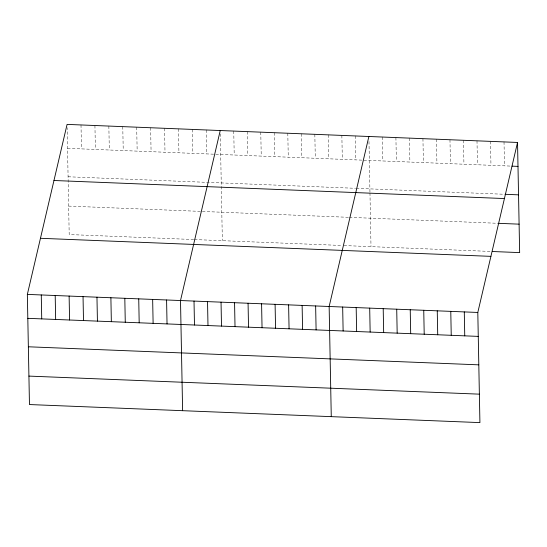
<?xml version="1.0" encoding="UTF-8"?>
<svg xmlns="http://www.w3.org/2000/svg" width="547" height="547" viewBox="0 0 547 547"><rect width="100%" height="100%" fill="white"/><g stroke="black" fill="none" stroke-linecap="round" stroke-linejoin="round"><path stroke-width="0.41" stroke-dasharray="2.73 2.05" d="M67.541 148.333L214.964 154.24M215.785 154.275L510.392 166.083M68.088 176.777L355.536 188.305M356.377 188.339L504.184 194.267M68.655 206.096L348.494 217.309M349.342 217.344L497.989 223.306M193.686 239.531L69.195 234.547L67.144 127.697M194.506 239.565L342.285 245.494M343.974 245.562L490.933 251.449M504.019 141.912L504.484 165.85M490.509 141.372L490.967 165.303M476.998 140.825L477.456 164.763M463.48 140.285L463.938 164.223M449.969 139.745L450.427 163.683M436.451 139.205L436.916 163.136M422.94 138.658L423.399 162.596M409.429 138.118L409.888 162.056M395.912 137.577L396.37 161.515M382.401 137.037L382.859 160.968M368.979 141.447L369.957 192.134M369.97 192.954L371.003 246.642M355.372 135.95L355.83 159.888M341.861 135.41L342.319 159.348M328.344 134.87L328.802 158.801M314.833 134.33L315.291 158.261M301.315 133.783L301.78 157.721M287.804 133.242L288.262 157.18M274.293 132.702L274.751 156.64M260.775 132.162L261.24 156.093M247.265 131.615L247.723 155.553M233.754 131.075L234.212 155.013M220.297 133.837L222.349 240.687M206.315 129.974L206.773 153.912M192.394 129.42L192.852 153.351M178.466 128.86L178.931 152.798M164.544 128.299L165.003 152.237M150.623 127.745L151.081 151.676M136.702 127.184L137.16 151.122M122.774 126.624L123.232 150.562M108.853 126.07L109.311 150.001M94.932 125.509L95.39 149.447M81.004 124.948L81.469 148.887"/><path stroke-width="0.82" d="M517.537 142.452L477.804 312.453L479.917 422.605L29.463 404.548L27.35 294.395L67.083 124.395L517.537 142.452L519.65 252.605L492.621 251.517M220.236 130.535L180.503 300.535L182.616 410.688M368.883 136.497L329.15 306.498L331.27 416.65M512.081 166.151L517.995 166.391M505.025 194.301L518.542 194.841M53.968 180.496L504.423 198.554M498.837 223.34L519.103 224.154M40.464 238.294L490.912 256.358M27.35 294.395L477.804 312.453M27.808 318.333L478.263 336.391M28.355 346.784L478.81 364.842M28.916 376.097L479.37 394.155M464.287 311.913L464.745 335.851M450.776 311.373L451.234 335.311M437.258 310.833L437.723 334.764M423.747 310.293L424.205 334.224M410.236 309.746L410.694 333.684M396.719 309.205L397.177 333.144M383.208 308.665L383.666 332.603M369.69 308.125L370.155 332.056M356.179 307.578L356.637 331.516M342.668 307.038L343.126 330.976M315.64 305.958L316.098 329.889M302.129 305.411L302.587 329.349M288.611 304.87L289.069 328.809M275.1 304.33L275.558 328.268M261.582 303.79L262.047 327.721M248.071 303.243L248.529 327.181M234.56 302.703L235.019 326.641M221.043 302.163L221.501 326.101M207.532 301.623L207.99 325.554M194.014 301.076L194.479 325.014M166.582 299.982L167.04 323.913M152.654 299.421L153.119 323.359M138.733 298.86L139.191 322.798M124.812 298.306L125.27 322.238M110.891 297.746L111.349 321.684M96.963 297.185L97.428 321.123M83.041 296.631L83.5 320.563M69.12 296.071L69.578 320.009M55.199 295.51L55.657 319.448M41.271 294.956L41.729 318.894"/></g></svg>
